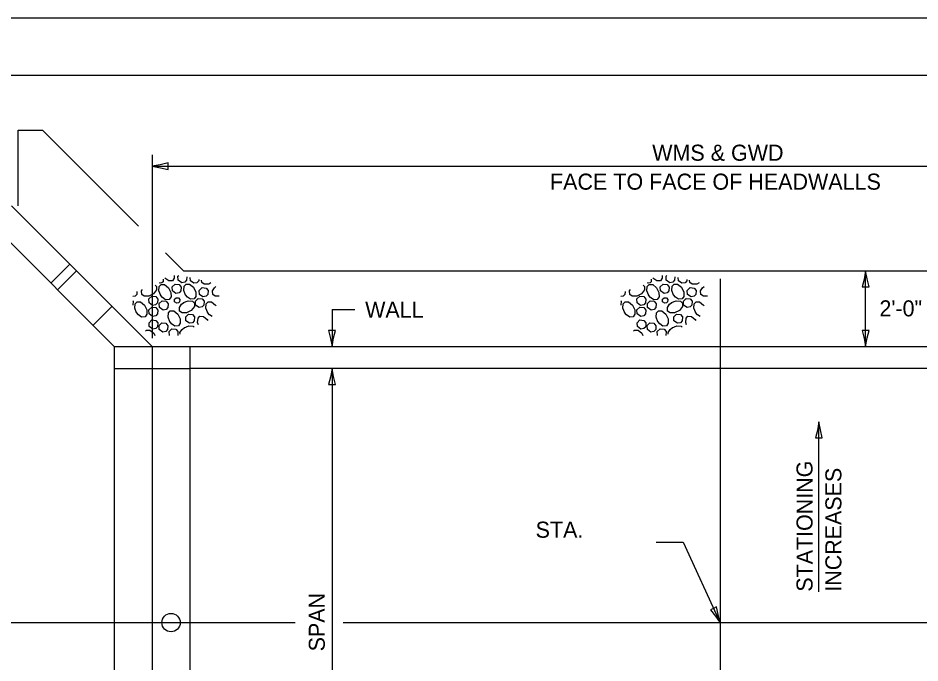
# Model space of a CAD drawing. Extents: x 0 to 2.83, y -0.03 to 1.83.
# Drawn here: x 0.336 to 0.992, y 1.364 to 1.833 of the extents above; entities that cross this region are included whole.
import ezdxf

# ---------------------------------------------------------------- set-up
doc = ezdxf.new("R2010")
doc.units = 0
for name, color, linetype in [('BR_Pr_Design_Concrete_Hidden', 7, 'Continuous'), ('BR_Pr_Design_Concrete_Object', 7, 'Continuous'), ('BR_Pr_Design_Steel_Hidden', 7, 'Continuous'), ('DR_Pr_Pipe_Culvert', 7, 'Continuous'), ('GE_Ex_Centerline', 7, 'Continuous'), ('RD_Pr_Roadway_Dimensions', 7, 'Continuous'), ('SH_General_Details', 7, 'Continuous'), ('SH_Printer_Plotting_Border', 7, 'Continuous')]:
    doc.layers.add(name, color=color, linetype=linetype)

msp = doc.modelspace()

# ---------------------------------------------------------------- linework, layer by layer
at = {"layer": 'BR_Pr_Design_Concrete_Hidden'}
msp.add_line((1.23239, 1.57822), (0.46064, 1.57822), dxfattribs=at)
at = {"layer": 'BR_Pr_Design_Concrete_Object'}
for p, q in [((0.43308, 1.5943), (0.33065, 1.69672)), ((0.40551, 1.5943), (0.31687, 1.68294)), ((0.40389, 1.62349), (0.39011, 1.60971)), ((0.40551, 1.5943), (0.44686, 1.5943)), ((0.40551, 1.5943), (0.40551, 1.19235)), ((0.43308, 1.5943), (0.43308, 1.19235)), ((0.44686, 1.5943), (1.23239, 1.5943)), ((0.46064, 1.5943), (0.46064, 1.19235)), ((0.40551, 1.57822), (0.46064, 1.57822))]:
    msp.add_line(p, q, dxfattribs=at)
msp.add_circle((0.44686, 1.39332), 0.00667, dxfattribs=at)
at = {"layer": 'BR_Pr_Design_Steel_Hidden'}
for p, q in [((0.35949, 1.64033), (0.37327, 1.65411)), ((0.36422, 1.63559), (0.378, 1.64937))]:
    msp.add_line(p, q, dxfattribs=at)
at = {"layer": 'DR_Pr_Pipe_Culvert'}
for p, q in [((0.33552, 1.69672), (0.33552, 1.7517)), ((0.33552, 1.7517), (0.35342, 1.7517)), ((0.42316, 1.68196), (0.35342, 1.7517)), ((0.45585, 1.64928), (0.44279, 1.66233)), ((0.45585, 1.64928), (1.23718, 1.64928)), ((0.43895, 1.64032), (0.43843, 1.64069)), ((0.79412, 1.64032), (0.7936, 1.64069))]:
    msp.add_line(p, q, dxfattribs=at)
for points in [[(0.44109, 1.64319), (0.44118, 1.64308), (0.44107, 1.64138), (0.44028, 1.64059), (0.43895, 1.64032)], [(0.44919, 1.64599), (0.44922, 1.64393), (0.44792, 1.64213), (0.44532, 1.64194), (0.44302, 1.64343), (0.4423, 1.64432)], [(0.45461, 1.64072), (0.45203, 1.64252), (0.4519, 1.64541), (0.45249, 1.64599)], [(0.45833, 1.64509), (0.45813, 1.6425), (0.45683, 1.64117), (0.45461, 1.64072)], [(0.46349, 1.64024), (0.46094, 1.64202), (0.46079, 1.64449)], [(0.46709, 1.64294), (0.46702, 1.64199), (0.46572, 1.64067), (0.46349, 1.64024)], [(0.47594, 1.64051), (0.47428, 1.63969), (0.47105, 1.63963), (0.46922, 1.64093), (0.46911, 1.64245)], [(0.79627, 1.64319), (0.79635, 1.64308), (0.79624, 1.64138), (0.79545, 1.64059), (0.79412, 1.64032)], [(0.80436, 1.64599), (0.80439, 1.64393), (0.8031, 1.64213), (0.8005, 1.64194), (0.79819, 1.64343), (0.79748, 1.64432)], [(0.80978, 1.64072), (0.80721, 1.64252), (0.80707, 1.64541), (0.80766, 1.64599)], [(0.8135, 1.64509), (0.8133, 1.6425), (0.81201, 1.64117), (0.80978, 1.64072)], [(0.81866, 1.64024), (0.81612, 1.64202), (0.81596, 1.64449)], [(0.82226, 1.64294), (0.82219, 1.64199), (0.82089, 1.64067), (0.81866, 1.64024)], [(0.83111, 1.64051), (0.82946, 1.63969), (0.82622, 1.63963), (0.82439, 1.64093), (0.82428, 1.64245)], [(0.42208, 1.63432), (0.42193, 1.63217), (0.42064, 1.63085), (0.4191, 1.63054)], [(0.43531, 1.63894), (0.43634, 1.63794), (0.43629, 1.63542), (0.43406, 1.63258), (0.43061, 1.63086), (0.42738, 1.6308), (0.42555, 1.6321), (0.42536, 1.6347), (0.426, 1.63569)], [(0.43936, 1.6314), (0.43803, 1.63474), (0.4383, 1.63784), (0.43969, 1.6393), (0.44219, 1.63927), (0.44505, 1.63702), (0.44678, 1.6336), (0.44684, 1.63033), (0.44553, 1.6285), (0.44293, 1.62834), (0.44063, 1.62983), (0.43927, 1.63153)], [(0.45044, 1.63294), (0.4479, 1.63475), (0.44774, 1.63761), (0.44981, 1.63963), (0.45269, 1.63933), (0.45416, 1.63756), (0.45396, 1.63472), (0.45267, 1.63339), (0.45044, 1.63294)], [(0.45746, 1.63171), (0.45614, 1.63507), (0.4564, 1.63818), (0.45778, 1.63963), (0.4603, 1.63958), (0.46314, 1.63735), (0.46486, 1.6339), (0.46491, 1.63067), (0.46361, 1.62884), (0.46104, 1.62865), (0.45873, 1.63014), (0.45736, 1.63184)], [(0.47011, 1.6304), (0.46753, 1.63221), (0.46737, 1.63509), (0.46944, 1.63709), (0.47236, 1.63679), (0.47383, 1.63502), (0.47363, 1.63217), (0.47234, 1.63085), (0.47011, 1.6304)], [(0.48199, 1.63085), (0.47908, 1.6308), (0.47725, 1.6321), (0.47706, 1.6347), (0.47855, 1.63701), (0.47958, 1.63783)], [(0.77725, 1.63432), (0.77711, 1.63217), (0.77581, 1.63085), (0.77427, 1.63054)], [(0.79048, 1.63894), (0.79152, 1.63794), (0.79146, 1.63542), (0.78923, 1.63258), (0.78579, 1.63086), (0.78255, 1.6308), (0.78072, 1.6321), (0.78053, 1.6347), (0.78117, 1.63569)], [(0.79453, 1.6314), (0.7932, 1.63474), (0.79347, 1.63784), (0.79487, 1.6393), (0.79736, 1.63927), (0.80022, 1.63702), (0.80195, 1.6336), (0.80201, 1.63033), (0.8007, 1.6285), (0.7981, 1.62834), (0.7958, 1.62983), (0.79444, 1.63153)], [(0.80562, 1.63294), (0.80307, 1.63475), (0.80291, 1.63761), (0.80498, 1.63963), (0.80786, 1.63933), (0.80933, 1.63756), (0.80913, 1.63472), (0.80784, 1.63339), (0.80562, 1.63294)], [(0.81263, 1.63171), (0.81131, 1.63507), (0.81157, 1.63818), (0.81295, 1.63963), (0.81547, 1.63958), (0.81831, 1.63735), (0.82003, 1.6339), (0.82009, 1.63067), (0.81879, 1.62884), (0.81622, 1.62865), (0.81391, 1.63014), (0.81253, 1.63184)], [(0.82528, 1.6304), (0.8227, 1.63221), (0.82254, 1.63509), (0.82461, 1.63709), (0.82753, 1.63679), (0.829, 1.63502), (0.8288, 1.63217), (0.82751, 1.63085), (0.82528, 1.6304)], [(0.83716, 1.63085), (0.83425, 1.6308), (0.83242, 1.6321), (0.83223, 1.6347), (0.83372, 1.63701), (0.83475, 1.63783)], [(0.43343, 1.62419), (0.43089, 1.62599), (0.43073, 1.62886), (0.4328, 1.63085), (0.43569, 1.63055), (0.43717, 1.62881), (0.43696, 1.62597), (0.43566, 1.62464), (0.43343, 1.62419)], [(0.45097, 1.62579), (0.44944, 1.62688), (0.44933, 1.6286), (0.45058, 1.62979), (0.45233, 1.62964), (0.4532, 1.62855), (0.4531, 1.62685), (0.4523, 1.62606), (0.45097, 1.62579)], [(0.46731, 1.6226), (0.46474, 1.6244), (0.46458, 1.62729), (0.46665, 1.62928), (0.46954, 1.62899), (0.47102, 1.62721), (0.47081, 1.62438), (0.46951, 1.62305), (0.46731, 1.62263)], [(0.7886, 1.62419), (0.78606, 1.62599), (0.7859, 1.62886), (0.78797, 1.63085), (0.79086, 1.63055), (0.79235, 1.62881), (0.79213, 1.62597), (0.79083, 1.62464), (0.7886, 1.62419)], [(0.80614, 1.62579), (0.80461, 1.62688), (0.8045, 1.6286), (0.80576, 1.62979), (0.8075, 1.62964), (0.80837, 1.62855), (0.80827, 1.62685), (0.80747, 1.62606), (0.80614, 1.62579)], [(0.82248, 1.6226), (0.81991, 1.6244), (0.81975, 1.62729), (0.82182, 1.62928), (0.82471, 1.62899), (0.82619, 1.62721), (0.82598, 1.62438), (0.82468, 1.62305), (0.82248, 1.62263)], [(0.4191, 1.62748), (0.41933, 1.62721), (0.41911, 1.62438), (0.4191, 1.62437)], [(0.42185, 1.61878), (0.42052, 1.62215), (0.42078, 1.62522), (0.42219, 1.62671), (0.42468, 1.62666), (0.42755, 1.62443), (0.42927, 1.62098), (0.42932, 1.61772), (0.42802, 1.61592), (0.42545, 1.61573), (0.42312, 1.61721), (0.42176, 1.61891)], [(0.43349, 1.61621), (0.43091, 1.61801), (0.43078, 1.62087), (0.43282, 1.62286), (0.43574, 1.62257), (0.43723, 1.62082), (0.43702, 1.61796), (0.43572, 1.61663), (0.43349, 1.61621)], [(0.44103, 1.6208), (0.43848, 1.62257), (0.43832, 1.62546), (0.44039, 1.62745), (0.44328, 1.62716), (0.44477, 1.62538), (0.44456, 1.62255), (0.44326, 1.62122), (0.44103, 1.6208)], [(0.45599, 1.62623), (0.45935, 1.62756), (0.46243, 1.62729), (0.46392, 1.62589), (0.46386, 1.62339), (0.46163, 1.62053), (0.45819, 1.61881), (0.45493, 1.61875), (0.4531, 1.62005), (0.45294, 1.62263), (0.45442, 1.62496), (0.45612, 1.62631)], [(0.47354, 1.61878), (0.47222, 1.62215), (0.47248, 1.62522), (0.47389, 1.62671), (0.47638, 1.62666), (0.47925, 1.62443), (0.47952, 1.62388)], [(0.77427, 1.62748), (0.7745, 1.62721), (0.77428, 1.62438), (0.77427, 1.62437)], [(0.77702, 1.61878), (0.77569, 1.62215), (0.77595, 1.62522), (0.77736, 1.62671), (0.77985, 1.62666), (0.78272, 1.62443), (0.78444, 1.62098), (0.7845, 1.61772), (0.7832, 1.61592), (0.78062, 1.61573), (0.77829, 1.61721), (0.77694, 1.61891)], [(0.78866, 1.61621), (0.78609, 1.61801), (0.78595, 1.62087), (0.788, 1.62286), (0.79091, 1.62257), (0.7924, 1.62082), (0.79219, 1.61796), (0.79089, 1.61663), (0.78866, 1.61621)], [(0.7962, 1.6208), (0.79365, 1.62257), (0.79349, 1.62546), (0.79556, 1.62745), (0.79845, 1.62716), (0.79994, 1.62538), (0.79973, 1.62255), (0.79843, 1.62122), (0.7962, 1.6208)], [(0.81116, 1.62623), (0.81453, 1.62756), (0.8176, 1.62729), (0.81909, 1.62589), (0.81903, 1.62339), (0.81681, 1.62053), (0.81336, 1.61881), (0.8101, 1.61875), (0.80827, 1.62005), (0.80811, 1.62263), (0.80959, 1.62496), (0.81129, 1.62631)], [(0.82871, 1.61878), (0.82739, 1.62215), (0.82765, 1.62522), (0.82906, 1.62671), (0.83155, 1.62666), (0.83442, 1.62443), (0.83469, 1.62388)], [(0.44603, 1.61223), (0.44471, 1.6156), (0.44497, 1.61867), (0.44635, 1.62016), (0.44887, 1.62011), (0.45171, 1.61788), (0.45343, 1.61443), (0.45351, 1.61119), (0.45221, 1.60936), (0.44961, 1.60918), (0.4473, 1.61067), (0.44595, 1.61236)], [(0.46022, 1.61117), (0.45767, 1.61297), (0.45752, 1.61584), (0.45958, 1.61783), (0.46247, 1.61756), (0.46393, 1.61578), (0.46375, 1.61295), (0.46245, 1.61159), (0.46022, 1.61117)], [(0.4669, 1.60997), (0.46622, 1.6117), (0.46649, 1.6148), (0.46787, 1.61626), (0.47039, 1.61621), (0.47323, 1.61398), (0.47356, 1.6133)], [(0.47673, 1.616), (0.47482, 1.61721), (0.47346, 1.61891)], [(0.8012, 1.61223), (0.79988, 1.6156), (0.80014, 1.61867), (0.80152, 1.62016), (0.80404, 1.62011), (0.80688, 1.61788), (0.8086, 1.61443), (0.80868, 1.61119), (0.80738, 1.60936), (0.80478, 1.60918), (0.80248, 1.61067), (0.80112, 1.61236)], [(0.81539, 1.61117), (0.81285, 1.61297), (0.81269, 1.61584), (0.81475, 1.61783), (0.81765, 1.61756), (0.8191, 1.61578), (0.81892, 1.61295), (0.81762, 1.61159), (0.81539, 1.61117)], [(0.82208, 1.60997), (0.82139, 1.6117), (0.82166, 1.6148), (0.82304, 1.61626), (0.82556, 1.61621), (0.8284, 1.61398), (0.82874, 1.6133)], [(0.8319, 1.616), (0.82999, 1.61721), (0.82863, 1.61891)], [(0.43359, 1.60692), (0.43105, 1.60873), (0.43086, 1.61159), (0.43296, 1.61358), (0.43585, 1.61329), (0.43731, 1.61154), (0.43712, 1.6087), (0.43582, 1.60735), (0.43359, 1.60692)], [(0.44088, 1.6048), (0.43831, 1.60661), (0.43815, 1.60947), (0.44021, 1.61146), (0.44313, 1.61117), (0.44459, 1.60939), (0.4444, 1.60658), (0.44311, 1.60523), (0.44088, 1.6048)], [(0.45641, 1.60793), (0.45978, 1.60926), (0.46288, 1.60899), (0.4636, 1.60832)], [(0.78876, 1.60692), (0.78622, 1.60873), (0.78603, 1.61159), (0.78813, 1.61358), (0.79102, 1.61329), (0.79248, 1.61154), (0.79229, 1.6087), (0.79099, 1.60735), (0.78876, 1.60692)], [(0.79605, 1.6048), (0.79348, 1.60661), (0.79332, 1.60947), (0.79539, 1.61146), (0.7983, 1.61117), (0.79976, 1.60939), (0.79958, 1.60658), (0.79828, 1.60523), (0.79605, 1.6048)], [(0.81158, 1.60793), (0.81495, 1.60926), (0.81805, 1.60899), (0.81877, 1.60832)], [(0.42835, 1.60541), (0.42903, 1.60613), (0.43153, 1.6061), (0.43439, 1.60387), (0.43514, 1.60237)], [(0.44568, 1.60237), (0.44564, 1.60239), (0.44546, 1.60528), (0.44755, 1.60724), (0.45044, 1.60695), (0.45193, 1.6052), (0.45172, 1.60237)], [(0.45344, 1.60324), (0.45336, 1.60435), (0.45485, 1.60666), (0.45654, 1.60804)], [(0.78352, 1.60541), (0.7842, 1.60613), (0.7867, 1.6061), (0.78956, 1.60387), (0.79031, 1.60237)], [(0.80085, 1.60237), (0.80081, 1.60239), (0.80063, 1.60528), (0.80272, 1.60724), (0.80562, 1.60695), (0.8071, 1.6052), (0.80689, 1.60237)], [(0.80861, 1.60324), (0.80853, 1.60435), (0.81002, 1.60666), (0.81171, 1.60804)]]:
    msp.add_lwpolyline(points, dxfattribs=at)
at = {"layer": 'GE_Ex_Centerline'}
for p, q in [((0.84651, 1.6436), (0.84651, 1.20843)), ((0.28692, 1.39332), (0.53715, 1.39332)), ((0.57223, 1.39332), (1.40855, 1.39332))]:
    msp.add_line(p, q, dxfattribs=at)
at = {"layer": 'RD_Pr_Roadway_Dimensions'}
for p, q in [((0.43308, 1.73388), (0.43308, 1.60035)), ((0.43308, 1.72553), (1.25995, 1.72553)), ((0.95236, 1.5943), (0.95236, 1.64928)), ((0.564, 1.62122), (0.564, 1.5943)), ((0.564, 1.62122), (0.58063, 1.62122)), ((0.564, 1.57822), (0.564, 1.20843)), ((0.91837, 1.41582), (0.91837, 1.53945)), ((0.79989, 1.45183), (0.81967, 1.45183)), ((0.81967, 1.45183), (0.84655, 1.39308))]:
    msp.add_line(p, q, dxfattribs=at)
for points in [[(0.44474, 1.72309), (0.44474, 1.72553), (0.44474, 1.72796), (0.43891, 1.72653), (0.43308, 1.72553), (0.4393, 1.72439)], [(0.94992, 1.63762), (0.95236, 1.63761), (0.9548, 1.63761), (0.95337, 1.64345), (0.95236, 1.64928), (0.95123, 1.64306)], [(0.56644, 1.60596), (0.564, 1.60597), (0.56156, 1.60597), (0.56299, 1.60013), (0.564, 1.5943), (0.56513, 1.60052)], [(0.9548, 1.60596), (0.95236, 1.60597), (0.94992, 1.60597), (0.95135, 1.60013), (0.95236, 1.5943), (0.95349, 1.60052)], [(0.56156, 1.56656), (0.564, 1.56656), (0.56644, 1.56656), (0.56501, 1.57239), (0.564, 1.57822), (0.56287, 1.572)], [(0.91593, 1.52779), (0.91837, 1.52778), (0.92081, 1.52778), (0.91938, 1.53361), (0.91837, 1.53945), (0.91724, 1.53323)], [(0.84392, 1.4047), (0.8417, 1.40369), (0.83948, 1.40268), (0.8432, 1.39797), (0.84655, 1.39308), (0.84499, 1.39921)]]:
    msp.add_lwpolyline(points, close=True, dxfattribs=at)
at = {"layer": 'SH_General_Details'}
msp.add_line((2.83332, 1.83333), (0, 1.83333), dxfattribs=at)
msp.add_lwpolyline([(0.16667, 1.79166), (2.79166, 1.79166), (2.79166, 0.04167), (0.16667, 0.04167)], close=True, dxfattribs=at)
at = {"layer": 'SH_Printer_Plotting_Border'}
msp.add_lwpolyline([(0, 0), (2.83332, 0), (2.83332, 1.83333), (0, 1.83333)], close=True, dxfattribs=at)

# ---------------------------------------------------------------- texts
at = {"layer": 'RD_Pr_Roadway_Dimensions'}
for s, height, p in [('WMS & GWD', 0.0117, (0.79701, 1.72945)), ('FACE TO FACE OF HEADWALLS', 0.0117, (0.72263, 1.70839)), ('2\'-0" (PGM & RR)', 0.0116667, (0.96238, 1.61619)), ('WALL', 0.011667, (0.58814, 1.6152)), ('STA.', 0.0117, (0.71217, 1.45508))]:
    msp.add_text(s, height=height, dxfattribs=at).set_placement(p)
for s, p in [('STATIONING', (0.91371, 1.41582)), ('INCREASES', (0.93471, 1.41582)), ('SPAN', (0.55876, 1.3724))]:
    msp.add_text(s, height=0.011667, rotation=90, dxfattribs=at).set_placement(p)

doc.saveas('drawing.dxf')
